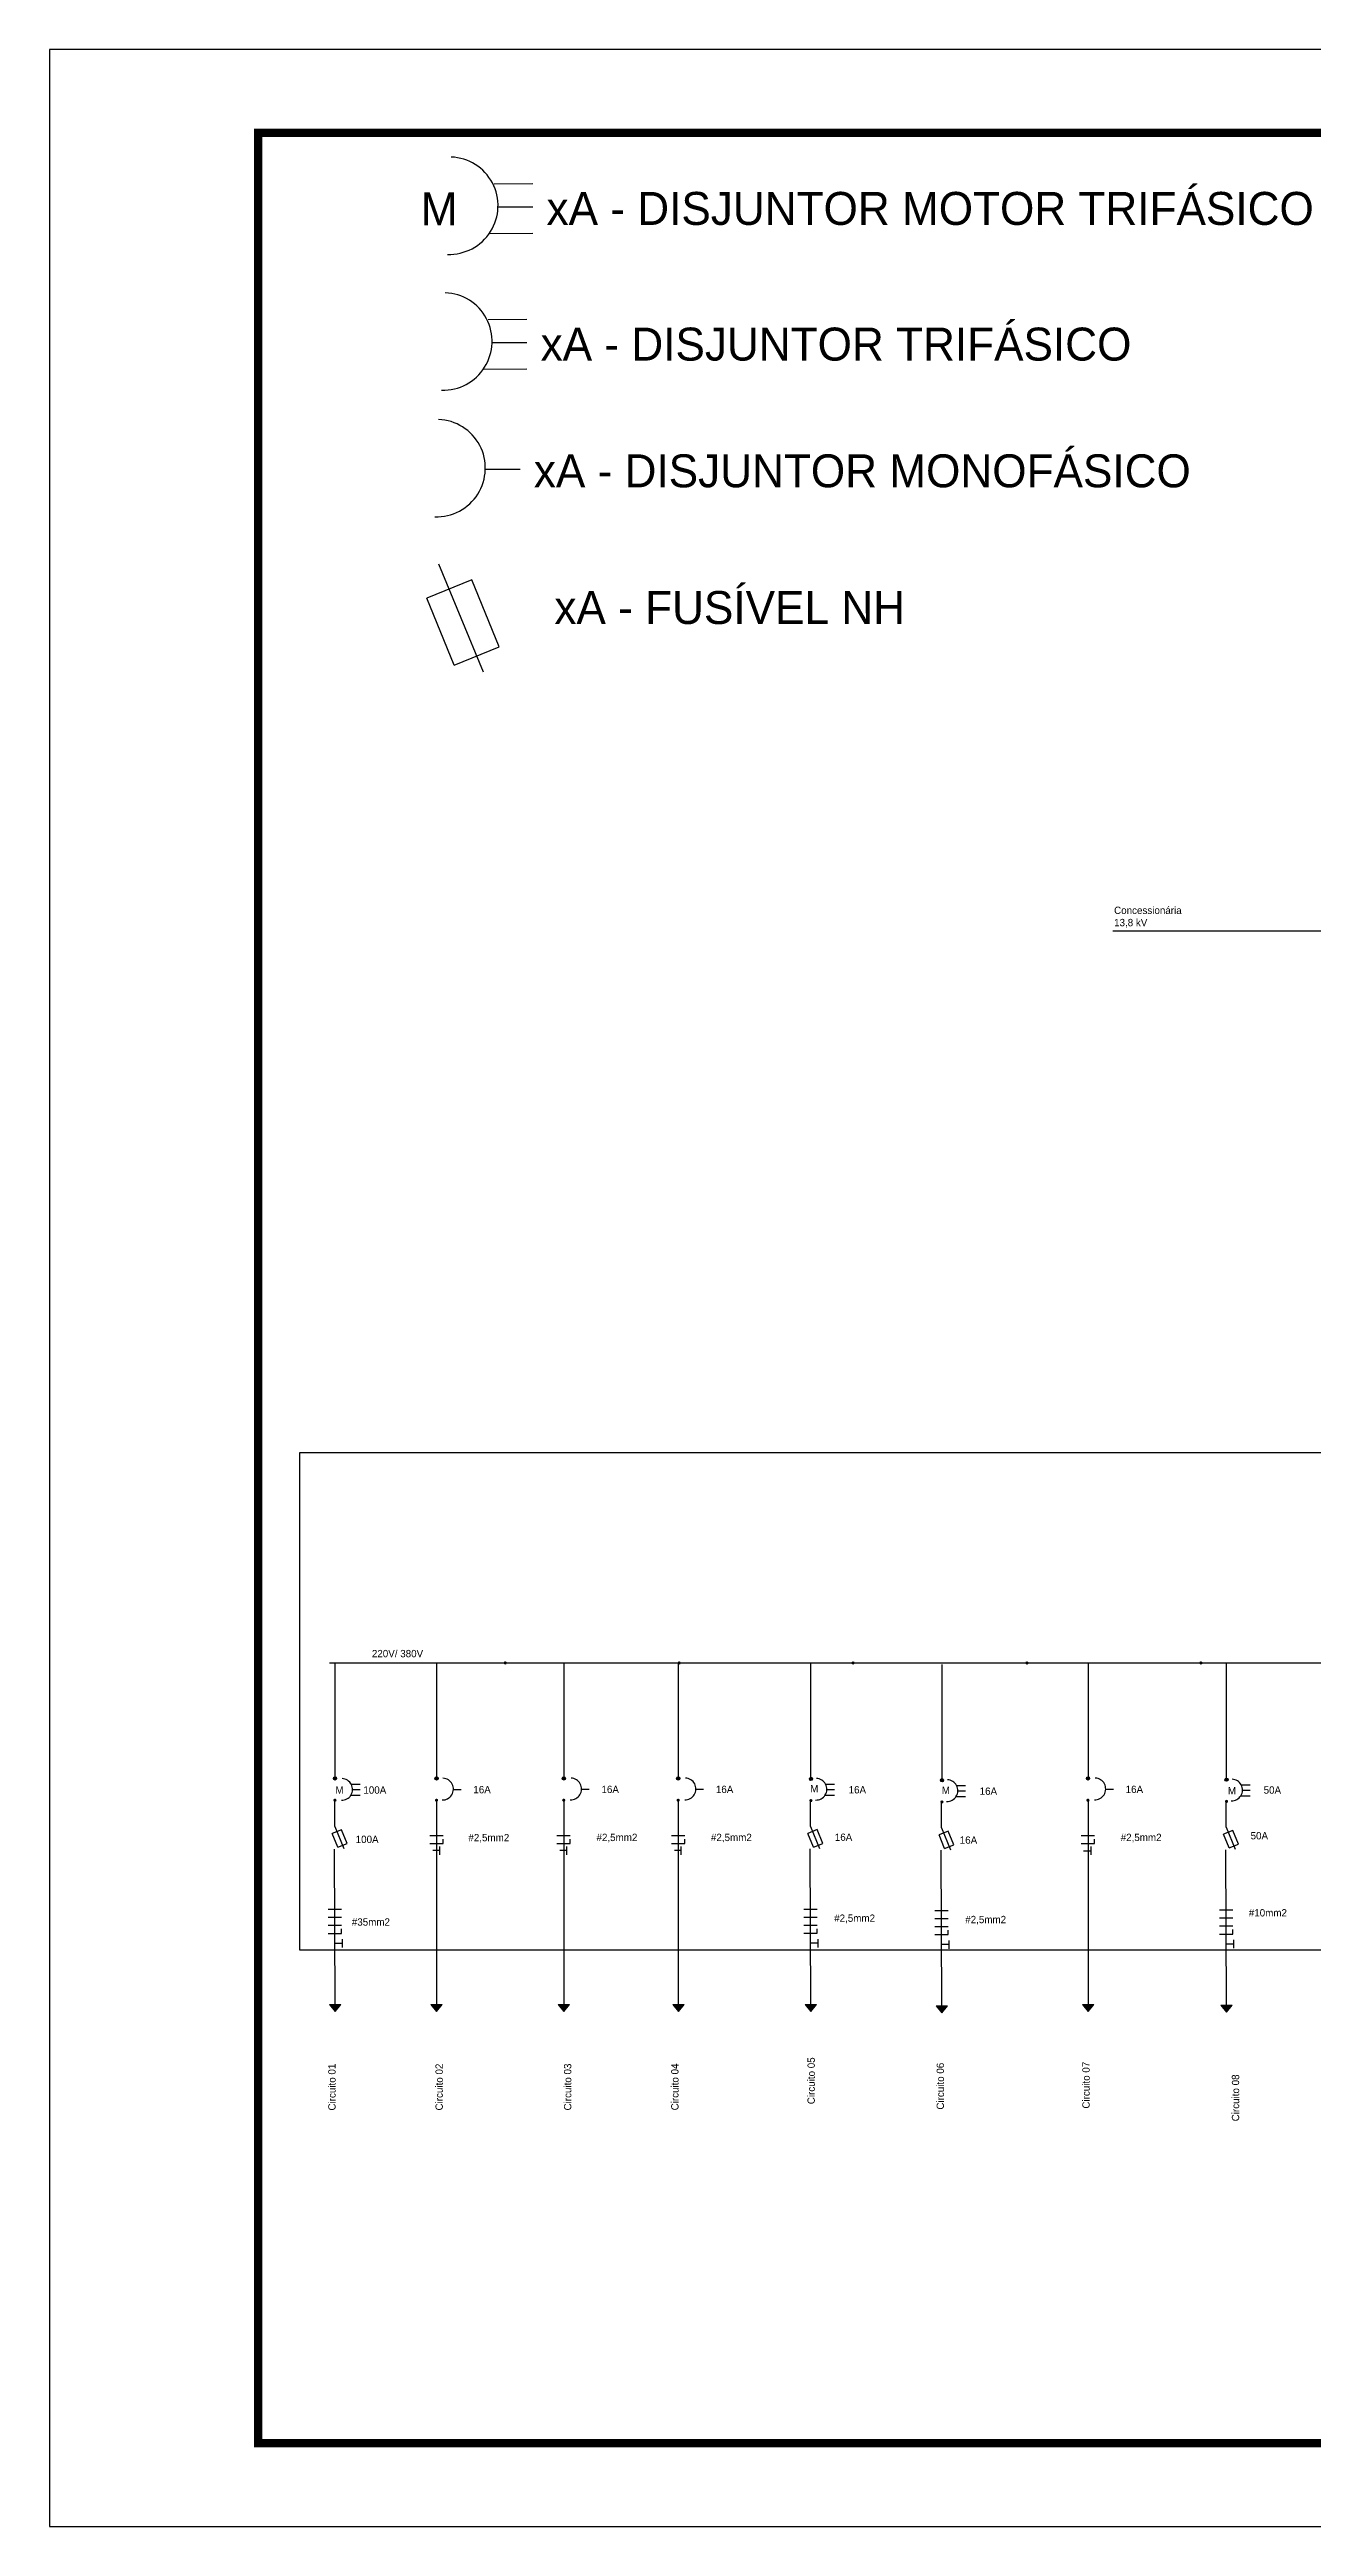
# Model space of a CAD drawing. Extents: x -4780 to 4154, y -1673 to 3208.
# Drawn here: x 635.5 to 786.8, y -373.2 to -76.2 of the extents above; entities that cross this region are included whole.
import ezdxf

# ---------------------------------------------------------------- set-up
doc = ezdxf.new("R2010")
doc.units = 0
doc.header["$MEASUREMENT"] = 0
doc.layers.add('ARQ-FOLHA', color=7, linetype='Continuous')
doc.layers.add('ELÉTRICO', color=3, linetype='Continuous')
doc.styles.add('PADRÃO', font='', dxfattribs={"height": 0.2})
doc.styles.get('PADRÃO').set_extended_font_data('AvantGarde Bk BT')

# ---------------------------------------------------------------- blocks, each defined once
blk = doc.blocks.new('FOLHA A3')
at = {"layer": 'ARQ-FOLHA'}
for p, q in [((420, 0), (0, 0)), ((0, 0), (0, -297)), ((0, -297), (420, -297))]:
    blk.add_line(p, q, dxfattribs=at)
at = {"layer": 'ARQ-FOLHA', "const_width": 1}
blk.add_lwpolyline([(410, -10), (25, -10), (25, -287), (410, -287), (410, -10)], dxfattribs=at)

msp = doc.modelspace()

# ---------------------------------------------------------------- hatches: boundary and pattern name
at = {"layer": 'ELÉTRICO', "ltscale": 0.015}
h = msp.add_hatch(color=256, dxfattribs=at)
h.set_gradient(color1=(255, 255, 255), tint=1)
h.paths.add_polyline_path([(690.31, -269.657, 1), (689.919, -269.657, 1)])
h = msp.add_hatch(color=256, dxfattribs=at)
h.set_gradient(color1=(255, 255, 255), tint=1)
h.paths.add_polyline_path([(711.15, -269.657, 1), (710.759, -269.657, 1)])
h = msp.add_hatch(color=256, dxfattribs=at)
h.set_gradient(color1=(255, 255, 255), tint=1)
h.paths.add_polyline_path([(731.99, -269.657, 1), (731.599, -269.657, 1)])
h = msp.add_hatch(color=256, dxfattribs=at)
h.set_gradient(color1=(255, 255, 255), tint=1)
h.paths.add_polyline_path([(752.831, -269.657, 1), (752.439, -269.657, 1)])
h = msp.add_hatch(color=256, dxfattribs=at)
h.set_gradient(color1=(255, 255, 255), tint=1)
h.paths.add_polyline_path([(773.671, -269.657, 1), (773.28, -269.657, 1)])
h = msp.add_hatch(color=256, dxfattribs=at)
h.set_gradient(color1=(255, 255, 255), tint=1)
h.paths.add_polyline_path([(669.915, -283.509, 1), (669.524, -283.509, 1)])
h = msp.add_hatch(color=256, dxfattribs=at)
h.set_gradient(color1=(255, 255, 255), tint=1)
h.paths.add_polyline_path([(682.088, -283.509, 1), (681.697, -283.509, 1)])
h = msp.add_hatch(color=256, dxfattribs=at)
h.set_gradient(color1=(255, 255, 255), tint=1)
h.paths.add_polyline_path([(697.333, -283.509, 1), (696.941, -283.509, 1)])
h = msp.add_hatch(color=256, dxfattribs=at)
h.set_gradient(color1=(255, 255, 255), tint=1)
h.paths.add_polyline_path([(711.042, -283.509, 1), (710.65, -283.509, 1)])
h = msp.add_hatch(color=256, dxfattribs=at)
h.set_gradient(color1=(255, 255, 255), tint=1)
h.paths.add_polyline_path([(726.949, -283.555, 1), (726.557, -283.555, 1)])
h = msp.add_hatch(color=256, dxfattribs=at)
h.set_gradient(color1=(255, 255, 255), tint=1)
h.paths.add_polyline_path([(742.649, -283.72, 1), (742.258, -283.72, 1)])
h = msp.add_hatch(color=256, dxfattribs=at)
h.set_gradient(color1=(255, 255, 255), tint=1)
h.paths.add_polyline_path([(760.144, -283.509, 1), (759.752, -283.509, 1)])
h = msp.add_hatch(color=256, dxfattribs=at)
h.set_gradient(color1=(255, 255, 255), tint=1)
h.paths.add_polyline_path([(776.754, -283.652, 1), (776.362, -283.652, 1)])
h = msp.add_hatch(color=256, dxfattribs=at)
h.set_gradient(color1=(255, 255, 255), tint=1)
h.paths.add_polyline_path([(669.906, -286.113, 1), (669.515, -286.113, 1)])
h = msp.add_hatch(color=256, dxfattribs=at)
h.set_gradient(color1=(255, 255, 255), tint=1)
h.paths.add_polyline_path([(682.079, -286.113, 1), (681.688, -286.113, 1)])
h = msp.add_hatch(color=256, dxfattribs=at)
h.set_gradient(color1=(255, 255, 255), tint=1)
h.paths.add_polyline_path([(697.324, -286.113, 1), (696.932, -286.113, 1)])
h = msp.add_hatch(color=256, dxfattribs=at)
h.set_gradient(color1=(255, 255, 255), tint=1)
h.paths.add_polyline_path([(711.033, -286.113, 1), (710.641, -286.113, 1)])
h = msp.add_hatch(color=256, dxfattribs=at)
h.set_gradient(color1=(255, 255, 255), tint=1)
h.paths.add_polyline_path([(726.94, -286.159, 1), (726.548, -286.159, 1)])
h = msp.add_hatch(color=256, dxfattribs=at)
h.set_gradient(color1=(255, 255, 255), tint=1)
h.paths.add_polyline_path([(742.64, -286.324, 1), (742.249, -286.324, 1)])
h = msp.add_hatch(color=256, dxfattribs=at)
h.set_gradient(color1=(255, 255, 255), tint=1)
h.paths.add_polyline_path([(760.135, -286.113, 1), (759.743, -286.113, 1)])
h = msp.add_hatch(color=256, dxfattribs=at)
h.set_gradient(color1=(255, 255, 255), tint=1)
h.paths.add_polyline_path([(776.745, -286.256, 1), (776.353, -286.256, 1)])
h = msp.add_hatch(color=256, dxfattribs=at)
h.set_gradient(color1=(192, 192, 192), color2=(192, 192, 192), tint=1)
h.paths.add_polyline_path([(669.06, -310.613), (669.737, -311.467), (670.415, -310.613), (669.737, -310.613)])
h = msp.add_hatch(color=256, dxfattribs=at)
h.set_gradient(color1=(192, 192, 192), color2=(192, 192, 192), tint=1)
h.paths.add_polyline_path([(681.205, -310.613), (681.883, -311.467), (682.56, -310.613), (681.883, -310.613)])
h = msp.add_hatch(color=256, dxfattribs=at)
h.set_gradient(color1=(192, 192, 192), color2=(192, 192, 192), tint=1)
h.paths.add_polyline_path([(696.478, -310.613), (697.155, -311.467), (697.833, -310.613), (697.155, -310.613)])
h = msp.add_hatch(color=256, dxfattribs=at)
h.set_gradient(color1=(192, 192, 192), color2=(192, 192, 192), tint=1)
h.paths.add_polyline_path([(710.187, -310.613), (710.864, -311.467), (711.542, -310.613), (710.864, -310.613)])
h = msp.add_hatch(color=256, dxfattribs=at)
h.set_gradient(color1=(192, 192, 192), color2=(192, 192, 192), tint=1)
h.paths.add_polyline_path([(726.064, -310.596), (726.741, -311.451), (727.419, -310.596), (726.741, -310.596)])
h = msp.add_hatch(color=256, dxfattribs=at)
h.set_gradient(color1=(192, 192, 192), color2=(192, 192, 192), tint=1)
h.paths.add_polyline_path([(741.764, -310.761), (742.442, -311.615), (743.119, -310.761), (742.442, -310.761)])
h = msp.add_hatch(color=256, dxfattribs=at)
h.set_gradient(color1=(192, 192, 192), color2=(192, 192, 192), tint=1)
h.paths.add_polyline_path([(759.289, -310.613), (759.966, -311.467), (760.644, -310.613), (759.966, -310.613)])
h = msp.add_hatch(color=256, dxfattribs=at)
h.set_gradient(color1=(192, 192, 192), color2=(192, 192, 192), tint=1)
h.paths.add_polyline_path([(775.869, -310.693), (776.546, -311.547), (777.224, -310.693), (776.546, -310.693)])

# ---------------------------------------------------------------- linework, layer by layer
for p, q in [((693.409, -92.311), (688.772, -92.347)), ((689.319, -95.043), (693.409, -95.043)), ((693.409, -98.248), (688.183, -98.29)), ((692.702, -108.58), (688.064, -108.617)), ((688.611, -111.313), (692.702, -111.313)), ((692.702, -114.518), (687.475, -114.559)), ((687.799, -126.508), (691.889, -126.508)), ((682.101, -137.854), (687.476, -150.825)), ((686.119, -139.777), (680.704, -141.991)), ((683.986, -150.018), (680.704, -141.991)), ((689.401, -147.804), (686.119, -139.777)), ((683.986, -150.018), (689.401, -147.804)), ((762.934, -181.878), (949.445, -181.878)), ((669.05, -269.628), (1039.4, -269.628)), ((681.893, -269.649), (681.893, -283.509)), ((697.137, -269.649), (697.137, -283.509)), ((710.846, -269.649), (710.846, -283.509)), ((759.948, -269.649), (759.948, -283.509)), ((672.749, -284.239), (671.718, -284.248)), ((671.84, -284.847), (672.749, -284.847)), ((683.921, -284.81), (684.83, -284.81)), ((699.273, -284.785), (700.183, -284.785)), ((712.982, -284.785), (713.892, -284.785)), ((729.578, -284.213), (728.547, -284.221)), ((728.669, -284.82), (729.578, -284.82)), ((745.279, -284.377), (744.248, -284.385)), ((744.37, -284.985), (745.279, -284.985)), ((762.084, -284.785), (762.994, -284.785)), ((779.383, -284.309), (778.352, -284.317)), ((778.474, -284.917), (779.383, -284.917)), ((672.749, -285.559), (671.587, -285.569)), ((681.893, -286.169), (681.893, -310.617)), ((697.137, -286.169), (697.137, -310.617)), ((710.846, -286.169), (710.846, -310.617)), ((729.578, -285.533), (728.416, -285.542)), ((745.279, -285.697), (744.117, -285.706)), ((759.948, -286.169), (759.948, -310.617)), ((779.383, -285.629), (778.221, -285.638)), ((670.502, -289.658), (669.391, -290.112)), ((670.064, -291.758), (669.391, -290.112)), ((669.678, -289.263), (670.78, -291.924)), ((671.175, -291.304), (670.502, -289.658)), ((681.071, -290.344), (682.667, -290.344)), ((682.667, -291.307), (682.667, -290.784)), ((696.315, -290.344), (697.912, -290.344)), ((697.912, -291.307), (697.912, -290.784)), ((710.024, -290.344), (711.62, -290.344)), ((711.62, -291.307), (711.62, -290.784)), ((727.506, -289.641), (726.395, -290.095)), ((727.068, -291.742), (726.395, -290.095)), ((726.681, -289.247), (727.784, -291.907)), ((728.179, -291.288), (727.506, -289.641)), ((743.206, -289.806), (742.096, -290.26)), ((742.769, -291.906), (742.096, -290.26)), ((742.382, -289.411), (743.485, -292.072)), ((743.88, -291.452), (743.206, -289.806)), ((759.126, -290.344), (760.722, -290.344)), ((760.722, -291.307), (760.722, -290.784)), ((777.311, -289.737), (776.2, -290.192)), ((776.873, -291.838), (776.2, -290.192)), ((776.486, -289.343), (777.589, -292.004)), ((777.984, -291.384), (777.311, -289.737)), ((670.064, -291.758), (671.175, -291.304)), ((681.071, -291.307), (682.667, -291.307)), ((682.224, -292.162), (681.425, -292.162)), ((682.224, -291.663), (682.224, -292.661)), ((696.315, -291.307), (697.912, -291.307)), ((697.468, -292.162), (696.67, -292.162)), ((697.468, -291.663), (697.468, -292.661)), ((710.024, -291.307), (711.62, -291.307)), ((711.177, -292.162), (710.379, -292.162)), ((711.177, -291.663), (711.177, -292.661)), ((727.068, -291.742), (728.179, -291.288)), ((742.769, -291.906), (743.88, -291.452)), ((759.126, -291.307), (760.722, -291.307)), ((760.222, -292.205), (759.424, -292.205)), ((760.279, -291.663), (760.279, -292.661)), ((776.873, -291.838), (777.984, -291.384)), ((668.897, -299.188), (670.494, -299.188)), ((725.901, -299.171), (727.497, -299.171)), ((741.601, -299.336), (743.198, -299.336)), ((775.706, -299.267), (777.302, -299.267)), ((668.897, -300.151), (670.494, -300.151)), ((668.897, -301.114), (670.494, -301.114)), ((668.897, -302.077), (670.494, -302.077)), ((670.494, -302.077), (670.494, -301.554)), ((670.565, -302.781), (670.565, -303.778)), ((725.901, -300.134), (727.497, -300.134)), ((725.901, -301.098), (727.497, -301.098)), ((725.901, -302.061), (727.497, -302.061)), ((727.497, -302.061), (727.497, -301.538)), ((727.569, -302.764), (727.569, -303.762)), ((741.601, -300.299), (743.198, -300.299)), ((741.601, -301.262), (743.198, -301.262)), ((741.601, -302.225), (743.198, -302.225)), ((743.198, -302.225), (743.198, -301.702)), ((743.27, -302.928), (743.27, -303.926)), ((775.706, -300.231), (777.302, -300.231)), ((775.706, -301.194), (777.302, -301.194)), ((775.706, -302.157), (777.302, -302.157)), ((777.302, -302.157), (777.302, -301.634)), ((777.374, -302.86), (777.374, -303.858)), ((670.565, -303.279), (669.767, -303.279)), ((727.569, -303.263), (726.771, -303.263)), ((743.27, -303.427), (742.471, -303.427)), ((777.374, -303.359), (776.576, -303.359)), ((669.06, -310.613), (669.737, -310.613)), ((669.06, -310.613), (669.737, -311.467)), ((669.737, -310.613), (670.415, -310.613)), ((669.737, -311.467), (670.415, -310.613)), ((681.205, -310.613), (681.883, -310.613)), ((681.205, -310.613), (681.883, -311.467)), ((681.883, -310.613), (682.56, -310.613)), ((681.883, -311.467), (682.56, -310.613)), ((696.478, -310.613), (697.155, -310.613)), ((696.478, -310.613), (697.155, -311.467)), ((697.155, -310.613), (697.833, -310.613)), ((697.155, -311.467), (697.833, -310.613)), ((710.187, -310.613), (710.864, -310.613)), ((710.187, -310.613), (710.864, -311.467)), ((710.864, -310.613), (711.542, -310.613)), ((710.864, -311.467), (711.542, -310.613)), ((726.064, -310.596), (726.741, -310.596)), ((726.064, -310.596), (726.741, -311.451)), ((726.741, -310.596), (727.419, -310.596)), ((726.741, -311.451), (727.419, -310.596)), ((741.764, -310.761), (742.442, -310.761)), ((741.764, -310.761), (742.442, -311.615)), ((742.442, -310.761), (743.119, -310.761)), ((742.442, -311.615), (743.119, -310.761)), ((759.289, -310.613), (759.966, -310.613)), ((759.289, -310.613), (759.966, -311.467)), ((759.966, -310.613), (760.644, -310.613)), ((759.966, -311.467), (760.644, -310.613)), ((775.869, -310.693), (776.546, -310.693)), ((775.869, -310.693), (776.546, -311.547)), ((776.546, -310.693), (777.224, -310.693)), ((776.546, -311.547), (777.224, -310.693))]:
    msp.add_line(p, q, dxfattribs=at)
at = {"layer": 'ELÉTRICO'}
for p, q in [((669.719, -283.509), (669.719, -269.628)), ((726.753, -283.555), (726.753, -269.674)), ((742.454, -283.72), (742.454, -269.838)), ((776.558, -283.652), (776.558, -269.77)), ((669.678, -289.263), (669.678, -286.131)), ((726.681, -289.247), (726.681, -286.114)), ((742.382, -289.411), (742.382, -286.279)), ((776.486, -289.343), (776.486, -286.21)), ((669.737, -310.613), (669.647, -291.97)), ((726.741, -310.596), (726.65, -291.953)), ((742.442, -310.761), (742.351, -292.118)), ((776.546, -310.693), (776.455, -292.05))]:
    msp.add_line(p, q, dxfattribs=at)
msp.add_lwpolyline([(665.49, -244.42), (1041.904, -244.42), (1041.904, -304.079), (665.49, -304.079)], close=True, dxfattribs=at)
at = {"layer": 'ELÉTRICO', "ltscale": 0.015}
for centre in [(669.719, -283.509), (681.893, -283.509), (697.137, -283.509), (710.846, -283.509), (726.753, -283.555), (742.454, -283.72), (759.948, -283.509), (776.558, -283.652)]:
    msp.add_circle(centre, 0.196, dxfattribs=at)
for centre, radius in [((683.417, -94.923), 5.835), ((682.709, -111.193), 5.835), ((681.897, -126.388), 5.835), ((670.528, -284.82), 1.297), ((682.608, -284.785), 1.297), ((697.96, -284.76), 1.297), ((711.669, -284.76), 1.297), ((727.357, -284.794), 1.297), ((743.058, -284.958), 1.297), ((760.771, -284.76), 1.297), ((777.162, -284.89), 1.297)]:
    msp.add_arc(centre, radius, 267.84968, 87.84968, dxfattribs=at)

# ---------------------------------------------------------------- block references
at = {"layer": 'ELÉTRICO'}
msp.add_blockref('FOLHA A3', (635.515, -76.197), dxfattribs=at)

# ---------------------------------------------------------------- texts
at = {"layer": 'ELÉTRICO', "ltscale": 0.015, "attachment_point": 1, "style": 'PADRÃO'}
for s, width, gutter_width, heights, insert, char_height in [('M', 17.68931, 19.769, [0], (679.995, -93.337), 3.954), ('xA - DISJUNTOR MOTOR TRIFÁSICO', 137.75575, 19.769, [0], (695.067, -93.271), 3.9537), ('xA - DISJUNTOR TRIFÁSICO', 137.75575, 19.769, [0], (694.359, -109.54), 3.9537), ('xA - DISJUNTOR MONOFÁSICO', 137.75575, 19.769, [0], (693.547, -124.736), 3.9537), ('xA - FUSÍVEL NH', 137.75575, 19.769, [0], (696.008, -141.126), 3.9537), ('Concessionária\\P13,8 kV', 15.10385, 4.395, [0], (763.073, -178.972), 0.87893), ('220V/ 380V', 15.10385, 4.395, [0], (674.137, -268.094), 0.8789), ('M', 3.93243, 4.395, [0], (669.767, -284.467), 0.879), ('100A', 3.93243, 4.395, [0], (673.117, -284.453), 0.8789), ('16A', 3.93243, 4.395, [0], (686.295, -284.402), 0.8789), ('16A', 3.93243, 4.395, [0], (701.647, -284.377), 0.8789), ('16A', 3.93243, 4.395, [0], (715.356, -284.377), 0.8789), ('M', 3.93243, 4.395, [0], (726.659, -284.289), 0.879), ('16A', 3.93243, 4.395, [0], (731.263, -284.423), 0.8789), ('M', 3.93243, 4.395, [0], (742.42, -284.475), 0.879), ('16A', 3.93243, 4.395, [0], (746.964, -284.588), 0.8789), ('16A', 3.93243, 4.395, [0], (764.458, -284.377), 0.8789), ('M', 3.93243, 4.395, [0], (776.71, -284.547), 0.879), ('50A', 3.93243, 4.395, [0], (780.992, -284.453), 0.8789), ('100A', 3.93243, 4.395, [0], (672.195, -290.37), 0.8789), ('#2,5mm2', 11.1584, 4.395, [4.08], (685.7, -290.16), 0.8789), ('#2,5mm2', 11.1584, 4.395, [4.08], (701.053, -290.135), 0.8789), ('#2,5mm2', 11.1584, 4.395, [4.08], (714.762, -290.135), 0.8789), ('16A', 3.93243, 4.395, [0], (729.608, -290.109), 0.8789), ('16A', 3.93243, 4.395, [0], (744.578, -290.455), 0.8789), ('#2,5mm2', 11.1584, 4.395, [4.08], (763.864, -290.135), 0.8789), ('50A', 3.93243, 4.395, [0], (779.429, -289.931), 0.8789), ('#2,5mm2', 11.1584, 4.395, [4.08], (729.534, -299.818), 0.8789), ('#2,5mm2', 11.1584, 4.395, [4.08], (745.235, -299.982), 0.8789), ('#10mm2', 11.1584, 4.395, [4.08], (779.215, -299.175), 0.8789), ('#35mm2', 11.1584, 4.395, [4.08], (671.732, -300.277), 0.8789)]:
    msp.add_mtext_dynamic_manual_height_columns(s, width=width, gutter_width=gutter_width, heights=heights, dxfattribs=dict(at, insert=insert, char_height=char_height))
at = {"layer": 'ELÉTRICO', "ltscale": 0.015, "char_height": 0.87893, "attachment_point": 1, "rotation": 90, "style": 'PADRÃO'}
for s, insert in [('\\pxqc;Circuito 01', (668.909, -328.117)), ('\\pxqc;Circuito 02', (681.756, -328.109)), ('\\pxqc;Circuito 03', (697.154, -328.105)), ('\\pxqc;Circuito 04', (710.001, -328.097)), ('\\pxqc;Circuito 05', (726.332, -327.357)), ('\\pxqc;Circuito 06', (741.808, -328.006)), ('\\pxqc;Circuito 07', (759.271, -327.886)), ('\\pxqc;Circuito 08', (777.183, -329.409))]:
    msp.add_mtext_dynamic_manual_height_columns(s, width=15.20275, gutter_width=4.395, heights=[3.653], dxfattribs=dict(at, insert=insert))

doc.saveas('drawing.dxf')
